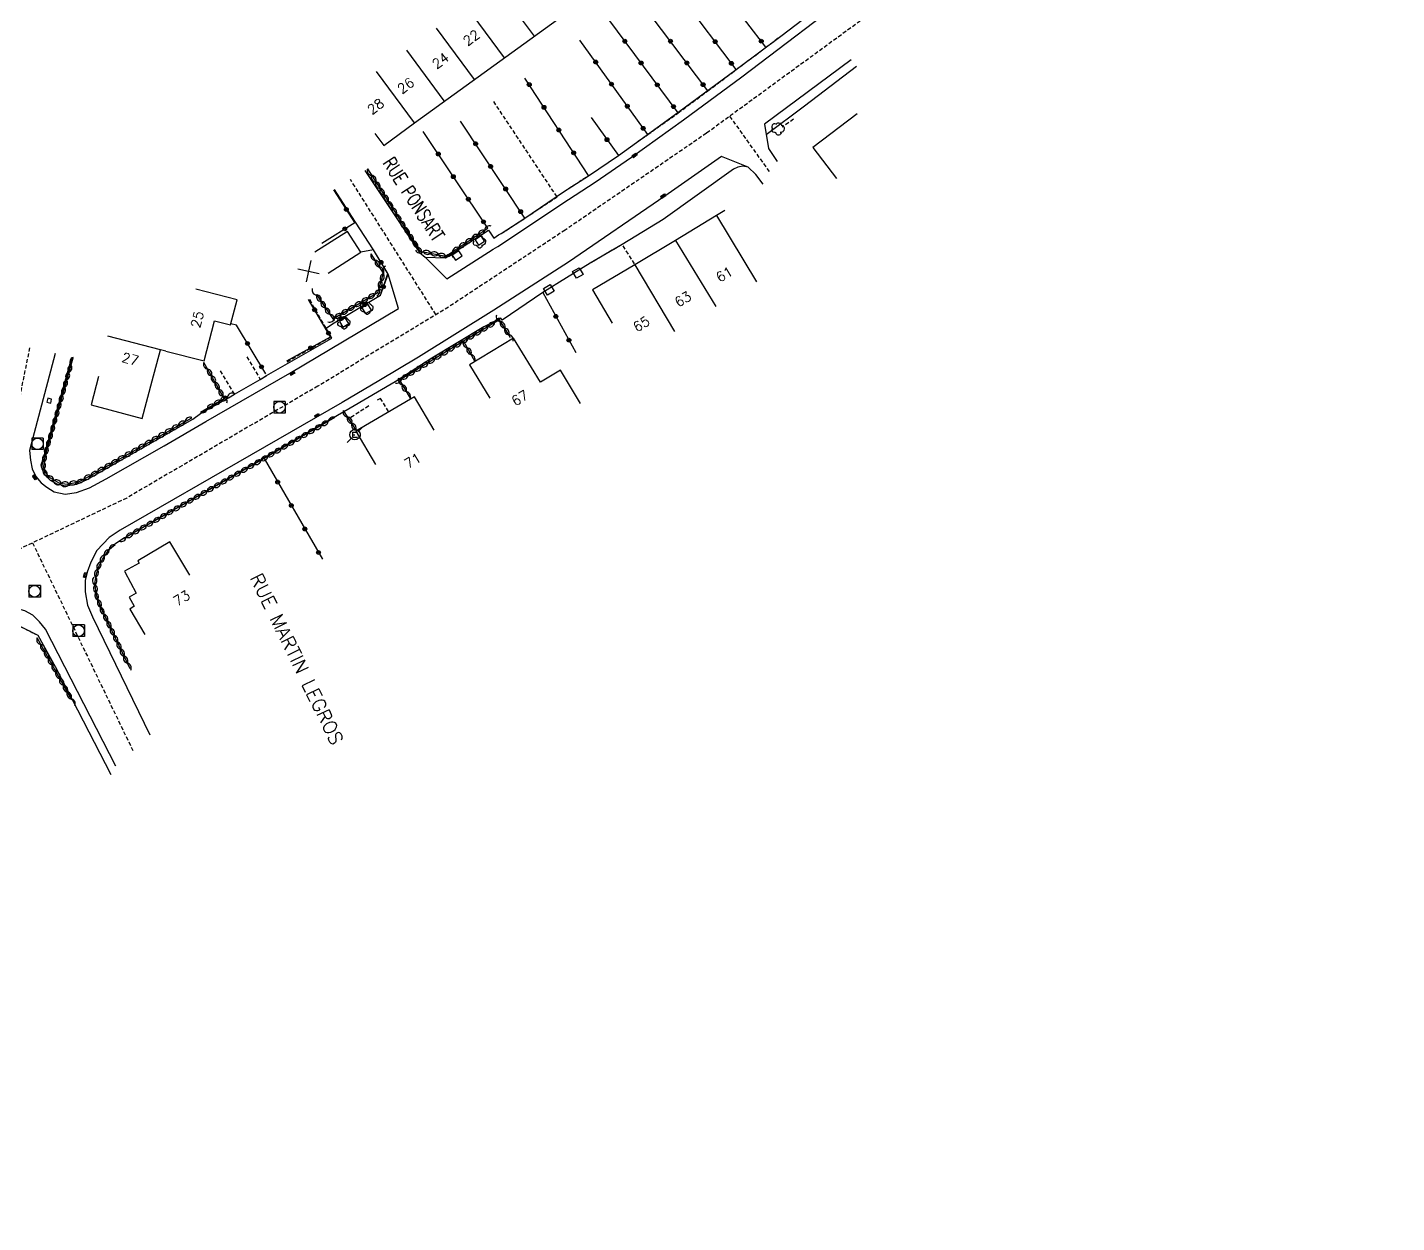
# Model space of a CAD drawing. Header units: millimetres. Extents: x 267000 to 268000, y 124000 to 125000.
# Drawn here: x 267155.6 to 267332.1, y 124693.6 to 124847.7 of the extents above; entities that cross this region are included whole.
import ezdxf
from ezdxf.enums import TextEntityAlignment as Align

# ---------------------------------------------------------------- set-up
doc = ezdxf.new("R2010")
doc.units = ezdxf.units.MM
doc.linetypes.add('DASHED', pattern=[0.75, 0.5, -0.25])
doc.layers.get('0').update_dxf_attribs({"linetype": 'CONTINUOUS'})
for name, color, linetype in [('W0001', 6, 'DASHED'), ('W0008', 7, 'CONTINUOUS'), ('W0100', 7, 'CONTINUOUS'), ('W0112', 1, 'DASHED'), ('W0300', 7, 'CONTINUOUS'), ('W0310', 3, 'CONTINUOUS'), ('W0322', 7, 'CONTINUOUS'), ('W0400', 7, 'CONTINUOUS'), ('W0420', 7, 'CONTINUOUS'), ('W0471', 7, 'CONTINUOUS'), ('W0989', 7, 'CONTINUOUS'), ('W0991', 7, 'CONTINUOUS'), ('W1102', 7, 'CONTINUOUS')]:
    doc.layers.add(name, color=color, linetype=linetype)
doc.styles.get("Standard").update_dxf_attribs({"font": 'romans.shx', "width": 0.85})

# ---------------------------------------------------------------- blocks, each defined once
blk = doc.blocks.new('T300')
for p, q in [((-0.8, 0.51), (-0.86, 0.34)), ((-0.86, 0.34), (-0.86, 0.17)), ((-0.86, 0.17), (-0.74, 0.06)), ((-0.69, 0.63), (-0.8, 0.51)), ((-0.8, -0.06), (-0.74, 0.06)), ((-0.74, 0.06), (-0.69, 0.11)), ((-0.57, 0.69), (-0.69, 0.63)), ((-0.46, 0.69), (-0.57, 0.69)), ((-0.29, 0.63), (-0.46, 0.69)), ((-0.29, 0.63), (-0.17, 0.74)), ((-0.23, 0.57), (-0.29, 0.63)), ((-0.17, 0.74), (-0.06, 0.8)), ((-0.06, 0.8), (0.06, 0.8)), ((0.06, 0.8), (0.23, 0.74)), ((0.23, 0.74), (0.34, 0.63)), ((0.34, 0.63), (0.4, 0.51)), ((0.46, 0.46), (0.34, 0.46)), ((0.4, 0.51), (0.4, 0.46)), ((0.57, 0.4), (0.46, 0.46)), ((0.57, 0.4), (0.69, 0.29)), ((0.69, 0.29), (0.74, 0.17)), ((0.74, 0.06), (0.69, -0.17)), ((0.74, 0.17), (0.74, 0.06)), ((-0.8, -0.17), (-0.8, -0.06)), ((-0.8, -0.23), (-0.8, -0.17)), ((-0.74, -0.34), (-0.8, -0.23)), ((-0.69, -0.4), (-0.74, -0.34)), ((-0.51, -0.46), (-0.69, -0.4)), ((-0.4, -0.46), (-0.51, -0.46)), ((-0.4, -0.46), (-0.34, -0.46)), ((-0.34, -0.46), (-0.34, -0.4)), ((-0.34, -0.51), (-0.34, -0.46)), ((-0.29, -0.63), (-0.34, -0.51)), ((-0.17, -0.74), (-0.29, -0.63)), ((-0.06, -0.8), (-0.17, -0.74)), ((0.06, -0.8), (-0.06, -0.8)), ((0.17, -0.74), (0.06, -0.8)), ((0.23, -0.69), (0.17, -0.74)), ((0.29, -0.46), (0.23, -0.46)), ((0.29, -0.63), (0.23, -0.69)), ((0.46, -0.4), (0.29, -0.46)), ((0.34, -0.51), (0.29, -0.63)), ((0.34, -0.51), (0.34, -0.46)), ((0.57, -0.34), (0.46, -0.4)), ((0.63, -0.29), (0.57, -0.34)), ((0.69, -0.17), (0.63, -0.29))]:
    blk.add_line(p, q)
blk = doc.blocks.new('T400')
for p, q in [((-0.15, 0.3), (0.15, 0.3)), ((-0.15, -0.25), (-0.15, 0.3)), ((-0.15, 0.15), (0.15, 0.15)), ((-0.15, 0), (0.15, 0)), ((0.15, 0.3), (0.15, -0.25)), ((-0.15, -0.15), (0.15, -0.15)), ((-0.15, -0.25), (-0.15, -0.3)), ((-0.15, -0.3), (0.15, -0.3)), ((0.15, -0.3), (0.15, -0.25))]:
    blk.add_line(p, q)
blk = doc.blocks.new('t112o')
at = {"color": 0, "linetype": 'Continuous'}
for p, q in [((-0.5, 0.5), (0.5, 0.5)), ((-0.5, -0.5), (-0.5, 0.5)), ((0.5, 0.5), (0.5, -0.5)), ((0.5, -0.5), (-0.5, -0.5))]:
    blk.add_line(p, q, dxfattribs=at)
blk = doc.blocks.new('T471')
for p, q in [((-0.333334, 0.333334), (-0.333334, -0.333334)), ((-0.333334, 0.333334), (0.333334, 0.333334)), ((-0.333334, 0), (0, 0)), ((0.500001, 0.500001), (1.000002, 1.000002)), ((-0.500001, -0.500001), (-1.000002, -1.000002)), ((-0.333334, -0.333334), (0.333334, -0.333334))]:
    blk.add_line(p, q)
blk.add_ellipse((0, 0), major_axis=(0.471405, 0.471405), ratio=1, start_param=5.4977871438, end_param=11.780972451)
blk = doc.blocks.new('T420')
for p, q in [((0.75, 0.75), (-0.75, 0.75)), ((-0.75, 0.75), (-0.75, -0.75)), ((0.75, 0.75), (0.75, -0.75)), ((0.75, -0.75), (-0.75, -0.75))]:
    blk.add_line(p, q)
blk.add_ellipse((0, 0), major_axis=(-0.53, 0.53), ratio=1, start_param=3.926991, end_param=10.210176)
blk = doc.blocks.new('t310o')
at = {"color": 0, "linetype": 'Continuous'}
for centre, start, end in [((-0.5, 0.38), 216.8699, 323.1304), ((0.5, -0.37), 36.8699, 143.1303)]:
    blk.add_arc(centre, 0.625, start, end, dxfattribs=at)
blk = doc.blocks.new('t991o')
at = {"color": 0, "linetype": 'Continuous'}
for p, q in [((-1, 1), (1, -1)), ((-1, -1), (1, 1))]:
    blk.add_line(p, q, dxfattribs=at)
blk = doc.blocks.new('t322o')
at = {"color": 0, "linetype": 'Continuous'}
for radius in [0.25, 0.15]:
    blk.add_circle((0, 0), radius, dxfattribs=at)

msp = doc.modelspace()

# ---------------------------------------------------------------- linework, layer by layer
at = {"layer": 'W0001'}
for points in [[(267339.73, 124907.63), (267323.99, 124896.55), (267309.55, 124884.73), (267293.87, 124872.45), (267278.13, 124860.56), (267264.16, 124849.42), (267243.14, 124834.06), (267224.93, 124821.58), (267209.91, 124811.66), (267193.09, 124801.47), (267168.44, 124787.04), (267153.24, 124779.8), (267143.46, 124773.24), (267130.31, 124765.38), (267116.8, 124758.94), (267098.08, 124749.27), (267087.25, 124743.55), (267071.57, 124735.64), (267056.36, 124727.24), (267033.87, 124714.34), (267009.34, 124700.19), (267000, 124693.63)], [(267246.13, 124836.25), (267251.34, 124828.96)], [(267208.29, 124810.69), (267197.27, 124828.11)], [(267150.69, 124778.09), (267152.45, 124789.02), (267156, 124806.53)], [(267156.31, 124781.27), (267169.23, 124754.5)]]:
    msp.add_lwpolyline(points, dxfattribs=at)
at = {"layer": 'W0008'}
for points in [[(267216.26, 124819.48), (267225.38, 124825.51), (267228.79, 124827.77), (267233.5, 124831), (267240.18, 124835.79), (267247.7, 124841.36), (267262.88, 124852.91), (267269.18, 124857.77), (267266.77, 124862.58), (267265.68, 124863.87), (267260.38, 124870.6)], [(267216.36, 124820.96), (267216.71, 124821.13), (267219.76, 124823.13), (267224.71, 124826.5), (267227.96, 124828.59), (267231.8, 124831.21), (267234.12, 124832.89), (267239.46, 124836.73), (267246.96, 124842.27), (267252.71, 124846.6), (267258.5, 124850.96), (267258.31, 124851.24), (267262.07, 124854.33), (267260.94, 124855.97), (267266.38, 124860.27), (267266.73, 124862.65)], [(267261.78, 124843.52), (267250.63, 124835.23), (267251.15, 124832.08), (267252.24, 124830.41)], [(267262.46, 124842.69), (267255.76, 124837.58), (267250.84, 124833.85)], [(267250.43, 124827.52), (267249.49, 124828.77), (267248.53, 124829.71), (267245.07, 124831.09), (267237.79, 124825.94), (267225.37, 124817.45), (267215.76, 124811.28), (267206.02, 124805.21), (267200.92, 124802.14), (267196.19, 124799.34), (267184.47, 124792.6), (267167.6, 124782.92), (267166.2, 124781.95), (267164.6, 124780.28), (267163.81, 124778.77), (267163.36, 124777.48), (267163.1, 124776.39), (267163.08, 124774.96), (267163.38, 124773.25), (267164.04, 124771.71), (267171.42, 124756.52)], [(267248.53, 124829.71), (267247.82, 124829.82), (267247.18, 124829.71), (267246.64, 124829.43), (267237.57, 124822.94), (267232.29, 124819.74), (267228.18, 124817.3), (267222.05, 124813.52), (267216.81, 124809.99), (267216.65, 124810.25), (267214.45, 124809.1), (267207.75, 124805.06), (267203.05, 124802.03), (267197.22, 124798.63), (267185.08, 124791.6), (267168.15, 124781.93), (267166.9, 124781.08), (267166.03, 124780.25), (267165.31, 124779.21), (267164.81, 124778.18), (267164.51, 124777.21), (267164.31, 124776.04), (267164.52, 124774.58), (267165.12, 124772.88), (267166.47, 124770.04)], [(267199.13, 124829.27), (267206.15, 124818.68), (267206.91, 124818.08), (267209.68, 124815.31), (267215.68, 124819.13), (267216.26, 124819.48)], [(267173.27, 124793.79), (267178.63, 124796.9), (267189.45, 124803.15), (267203.46, 124811.46), (267202.14, 124815.92), (267200.23, 124819.02), (267197.94, 124822.62), (267195.21, 124826.82)], [(267206.91, 124818.08), (267209.52, 124817.99), (267215.08, 124821.56), (267215.75, 124820.55), (267216.36, 124820.96)], [(267213.79, 124819.63), (267214.56, 124820.14), (267214.12, 124820.84), (267213.34, 124820.31), (267213.79, 124819.63)], [(267210.8, 124817.7), (267211.65, 124818.27), (267211.22, 124818.9), (267210.37, 124818.34), (267210.8, 124817.7)], [(267177.95, 124797.96), (267181.57, 124799.97), (267182.35, 124800.43), (267185.66, 124802.33), (267186.47, 124802.82), (267194.89, 124807.65), (267194.77, 124807.82), (267194.13, 124808.92), (267194.96, 124809.5), (267201.16, 124813.19), (267202.14, 124815.92)], [(267198.74, 124811.56), (267199.22, 124810.82), (267199.99, 124811.28), (267199.51, 124812.05), (267198.74, 124811.56)], [(267195.85, 124809.82), (267196.31, 124809.06), (267197.08, 124809.52), (267196.61, 124810.29), (267195.85, 124809.82)], [(267159.23, 124805.67), (267155.9, 124793.15), (267156.03, 124791.92), (267156.28, 124790.82), (267156.74, 124789.82), (267157.41, 124789), (267158.16, 124788.43), (267159.12, 124787.84), (267160.5, 124787.56), (267161.98, 124787.74), (267163.64, 124788.36), (267165.78, 124789.51), (267173.27, 124793.79)], [(267161.33, 124805.11), (267157.92, 124793.04), (267157.56, 124791.79), (267157.52, 124790.83), (267157.81, 124790.14), (267158.59, 124789.35), (267159.44, 124788.88), (267160.52, 124788.63), (267162, 124788.85), (267163.35, 124789.42), (267176.98, 124797.2), (267177.95, 124797.96)], [(267158.27, 124799.9), (267158.17, 124799.41), (267158.65, 124799.25), (267158.77, 124799.8), (267158.27, 124799.9)], [(267167.04, 124752.49), (267157.98, 124770.12), (267157.2, 124771.07), (267156.37, 124771.93), (267155.33, 124772.48), (267154.38, 124772.74), (267153.45, 124772.65), (267152.53, 124772.35), (267145.51, 124768.79), (267136.07, 124764.02), (267125.24, 124758.58), (267115.84, 124753.8), (267105.99, 124748.79), (267096.16, 124743.55), (267087.24, 124738.69), (267078.35, 124733.88), (267064.29, 124726.2), (267061.14, 124724.47), (267057.46, 124722.47)], [(267166.46, 124751.34), (267159.3, 124765.18), (267157.03, 124769.3), (267154.19, 124770.74)]]:
    msp.add_lwpolyline(points, dxfattribs=at)
at = {"layer": 'W0100'}
for points in [[(267200.41, 124834.04), (267201.57, 124832.48), (267205.53, 124835.4), (267255.7, 124871.71), (267254.59, 124873.25)], [(267262.54, 124836.55), (267256.85, 124832.21), (267259.9, 124828.24)], [(267245.5, 124824.1), (267245.5, 124824.1), (267244.45, 124823.48), (267239.16, 124820.26), (267233.9, 124817.12), (267228.44, 124813.86), (267231.01, 124809.57)], [(267194.42, 124816.03), (267198.63, 124818.73), (267196.91, 124821.42), (267192.7, 124818.72)], [(267173.5, 124805.98), (267178.44, 124804.72), (267179.76, 124809.89), (267181.83, 124809.36), (267182.66, 124812.6), (267177.34, 124813.96)], [(267226.92, 124799.24), (267224.32, 124803.52), (267221.76, 124801.96), (267218.3, 124807.65), (267212.63, 124804.2), (267215.23, 124799.93)], [(267171.74, 124802.13), (267172.82, 124806.16)], [(267173.5, 124805.98), (267172.82, 124806.16)], [(267164.81, 124802.7), (267163.87, 124799.07), (267170.43, 124797.3), (267171.74, 124802.13)], [(267208.05, 124795.79), (267205.53, 124800.1), (267197.98, 124795.68), (267200.51, 124791.36)], [(267176.57, 124777.08), (267174.01, 124781.38), (267169.89, 124778.93), (267170.07, 124778.63), (267168.18, 124777.6), (267168.19, 124777.51), (267169.67, 124774.78), (267168.76, 124774.28), (267169.39, 124773.12), (267168.86, 124772.73), (267170.78, 124769.43)]]:
    msp.add_lwpolyline(points, dxfattribs=at)
at = {"layer": 'W0112'}
for p, q in [((267254.36, 124835.87), (267252.9, 124834.85)), ((267224.71, 124826.5), (267227.94, 124828.61)), ((267215.08, 124821.56), (267215.75, 124820.55)), ((267199.64, 124798.91), (267197.04, 124797.25))]:
    msp.add_line(p, q, dxfattribs=at)
for points in [[(267234.12, 124832.89), (267235.57, 124833.89), (267239.49, 124836.69), (267243.31, 124839.53), (267246.96, 124842.27), (267250.81, 124845.15), (267252.71, 124846.6)], [(267216.71, 124821.13), (267219.76, 124823.13), (267223.89, 124825.87), (267215.59, 124838.36)], [(267233.89, 124817.22), (267232.29, 124819.74), (267228.18, 124817.3)], [(267189.1, 124804.62), (267194.77, 124807.82), (267194.13, 124808.92), (267192, 124812.67)], [(267183.92, 124805.25), (267185.66, 124802.33), (267186.47, 124802.82)], [(267181.57, 124799.97), (267182.35, 124800.43), (267180.43, 124803.6)], [(267202.17, 124798.19), (267201.16, 124799.89), (267200.62, 124799.58)], [(267157.03, 124769.3), (267154.19, 124770.74), (267144.03, 124765.55), (267144.71, 124764.22)]]:
    msp.add_lwpolyline(points, dxfattribs=at)
at = {"layer": 'W0310'}
for p, q in [((267211.84, 124807.27), (267213.28, 124804.66)), ((267181.01, 124799.87), (267178.39, 124804.53)), ((267198, 124795.8), (267196.36, 124798.34)), ((267161.39, 124760.98), (267156.9, 124769.03))]:
    msp.add_line(p, q, dxfattribs=at)
for points in [[(267199.46, 124829.48), (267206.2, 124818.88), (267209.58, 124818.23), (267214.97, 124821.82)], [(267192.89, 124813.26), (267195.02, 124810.13), (267200.8, 124813.54), (267201.54, 124816.03), (267199.95, 124818.52)], [(267217.91, 124807.74), (267216.47, 124810.02), (267211.84, 124807.27), (267203.61, 124802.25), (267204.95, 124799.9)], [(267161.49, 124805.06), (267158.05, 124793.05), (267157.82, 124791.98), (267157.71, 124791.03), (267157.9, 124790.37), (267158.57, 124789.66), (267159.8, 124788.96), (267160.8, 124788.83), (267162.22, 124789.12), (267163.97, 124790.02), (267176.83, 124797.4)], [(267177.95, 124798.09), (267181.01, 124799.87), (267181.47, 124800.09)], [(267195.27, 124797.43), (267186.14, 124792.13), (267167.99, 124781.77)], [(267166.96, 124781), (267166.03, 124780.25), (267165.31, 124779.21), (267164.81, 124778.18), (267164.51, 124777.21), (267164.31, 124776.04), (267164.52, 124774.58), (267165.12, 124772.88), (267168.85, 124765.06)]]:
    msp.add_lwpolyline(points, dxfattribs=at)
at = {"layer": 'W0322'}
for p, q in [((267250.81, 124845.15), (267241.7, 124857.07)), ((267246.96, 124842.27), (267237.97, 124854.28)), ((267243.31, 124839.53), (267234.31, 124851.53)), ((267239.49, 124836.69), (267230.55, 124848.74)), ((267235.57, 124833.89), (267226.84, 124846.08)), ((267227.94, 124828.61), (267219.76, 124841.18)), ((267228.28, 124836.08), (267231.8, 124831.21)), ((267214.97, 124821.82), (267206.65, 124834.3)), ((267219.76, 124823.13), (267211.46, 124835.62)), ((267222.05, 124813.52), (267226.3, 124805.79)), ((267186.14, 124792.13), (267193.66, 124779.15))]:
    msp.add_line(p, q, dxfattribs=at)
for points in [[(267193.59, 124819.88), (267197.82, 124822.55), (267195.15, 124826.78)], [(267194.96, 124809.5), (267201.16, 124813.19), (267202.09, 124815.98), (267200.23, 124819.02), (267198.63, 124818.73)], [(267189.07, 124804.71), (267194.72, 124807.82), (267191.87, 124812.63)], [(267186.36, 124803.04), (267182.6, 124809.32), (267181.87, 124809.5)]]:
    msp.add_lwpolyline(points, dxfattribs=at)
at = {"layer": 'W1102'}
for p, q in [((267220.97, 124846.57), (267216.08, 124853.2)), ((267217.11, 124843.78), (267212.22, 124850.4)), ((267213.25, 124840.98), (267208.36, 124847.6)), ((267209.36, 124838.23), (267204.52, 124844.79)), ((267205.53, 124835.4), (267200.65, 124842.01)), ((267244.45, 124823.48), (267249.59, 124814.9)), ((267239.16, 124820.26), (267244.36, 124811.72)), ((267233.9, 124817.12), (267239.02, 124808.53)), ((267172.82, 124806.16), (267166, 124807.91))]:
    msp.add_line(p, q, dxfattribs=at)

# ---------------------------------------------------------------- block references
at = {"layer": 'W0112'}
for p, rotation in [((267226.56, 124816.05), 300.1296240415011), ((267222.83, 124813.89), 30.1692035682741)]:
    msp.add_blockref('t112o', p, dxfattribs=dict(at, rotation=rotation))
at = {"layer": 'W0300'}
for p in [(267252.41, 124834.61), (267213.92, 124820.06), (267199.43, 124811.51), (267196.46, 124809.63)]:
    msp.add_blockref('T300', p, dxfattribs=at)
at = {"layer": 'W0310'}
for p, rotation in [((267200, 124828.64), 302.4272063187458), ((267200.53, 124827.79), 302.4272063187458), ((267201.07, 124826.95), 302.4272063187458), ((267201.61, 124826.11), 302.4272063187458), ((267202.14, 124825.26), 302.4272063187458), ((267202.68, 124824.42), 302.4272063187458), ((267203.21, 124823.57), 302.4272063187458), ((267203.75, 124822.73), 302.4272063187458), ((267204.29, 124821.88), 302.4272063187458), ((267204.82, 124821.04), 302.4272063187458), ((267214.57, 124821.55), 33.70233800584672), ((267205.36, 124820.2), 302.4272063187458), ((267205.9, 124819.35), 302.4272063187458), ((267211.24, 124819.33), 33.70233800584672), ((267212.07, 124819.88), 33.70233800584672), ((267212.9, 124820.44), 33.70233800584672), ((267213.73, 124820.99), 33.70233800584672), ((267200.49, 124817.68), 122.5173061828065), ((267206.63, 124818.8), 349.0680369307465), ((267207.61, 124818.61), 349.0680369307465), ((267208.59, 124818.42), 349.0680369307465), ((267209.57, 124818.23), 349.0680369307465), ((267210.41, 124818.77), 33.70233800584672), ((267201.02, 124816.83), 122.5173061828065), ((267201.52, 124815.98), 73.47443657322233), ((267200.95, 124814.07), 73.47443657322233), ((267201.24, 124815.03), 73.47443657322233), ((267192.92, 124813.22), 304.2147010532615), ((267193.48, 124812.39), 304.2147010532615), ((267198.69, 124812.29), 30.58924139939731), ((267199.55, 124812.8), 30.58924139939731), ((267200.41, 124813.31), 30.58924139939731), ((267194.04, 124811.56), 304.2147010532615), ((267194.6, 124810.74), 304.2147010532615), ((267196.1, 124810.77), 30.58924139939731), ((267196.96, 124811.28), 30.58924139939731), ((267197.82, 124811.79), 30.58924139939731), ((267195.24, 124810.26), 30.58924139939731), ((267214.99, 124809.14), 210.7557541699863), ((267215.85, 124809.65), 210.7557541699863), ((267216.62, 124809.78), 122.4108826820274), ((267217.15, 124808.94), 122.4108826820274), ((267211.55, 124807.09), 211.3900960097419), ((267212.41, 124807.61), 210.7557541699863), ((267213.27, 124808.12), 210.7557541699863), ((267214.13, 124808.63), 210.7557541699863), ((267217.69, 124808.09), 122.4108826820274), ((267208.99, 124805.53), 211.3900960097419), ((267209.85, 124806.05), 211.3900960097419), ((267210.7, 124806.57), 211.3900960097419), ((267212.31, 124806.41), 298.8993719118905), ((267212.79, 124805.54), 298.8993719118905), ((267160.97, 124803.25), 253.9951947777529), ((267161.25, 124804.21), 253.9951947777529), ((267178.88, 124803.66), 119.2772361056067), ((267205.58, 124803.45), 211.3900960097419), ((267206.43, 124803.97), 211.3900960097419), ((267207.29, 124804.49), 211.3900960097419), ((267208.14, 124805.01), 211.3900960097419), ((267160.42, 124801.33), 253.9951947777529), ((267160.7, 124802.29), 253.9951947777529), ((267179.37, 124802.79), 119.2772361056067), ((267179.86, 124801.92), 119.2772361056067), ((267203.87, 124802.41), 211.3900960097419), ((267203.96, 124801.64), 299.6527024625904), ((267204.73, 124802.93), 211.3900960097419), ((267160.15, 124800.37), 253.9951947777529), ((267180.35, 124801.04), 119.2772361056067), ((267180.84, 124800.17), 119.2772361056067), ((267181.43, 124800.06), 25.30876614844131), ((267204.45, 124800.77), 299.6527024625904), ((267159.6, 124798.45), 253.9951947777529), ((267159.87, 124799.41), 253.9951947777529), ((267178.82, 124798.59), 30.2308014694404), ((267179.68, 124799.09), 30.2308014694404), ((267180.54, 124799.6), 30.2308014694404), ((267159.04, 124796.52), 253.9951947777529), ((267159.32, 124797.49), 253.9951947777529), ((267175.1, 124796.41), 29.86658517320937), ((267175.96, 124796.91), 29.86658517320937), ((267193.54, 124796.42), 210.103686284108), ((267194.41, 124796.93), 210.103686284108), ((267196.9, 124797.5), 122.8547274565687), ((267197.44, 124796.66), 122.8547274565687), ((267158.49, 124794.6), 253.9951947777529), ((267158.77, 124795.56), 253.9951947777529), ((267172.5, 124794.92), 29.86658517320937), ((267173.36, 124795.41), 29.86658517320937), ((267174.23, 124795.91), 29.86658517320937), ((267190.95, 124794.92), 210.103686284108), ((267191.81, 124795.42), 210.103686284108), ((267192.68, 124795.92), 210.103686284108), ((267197.99, 124795.82), 122.8547274565687), ((267157.97, 124792.67), 258.0145858808622), ((267158.22, 124793.64), 253.9951947777529), ((267169.03, 124792.92), 29.86658517320937), ((267169.89, 124793.42), 29.86658517320937), ((267170.76, 124793.92), 29.86658517320937), ((267171.63, 124794.42), 29.86658517320937), ((267187.48, 124792.91), 210.103686284108), ((267188.35, 124793.41), 210.103686284108), ((267189.22, 124793.92), 210.103686284108), ((267190.08, 124794.42), 210.103686284108), ((267157.79, 124791.69), 263.1121398375493), ((267166.43, 124791.43), 29.86658517320937), ((267167.29, 124791.93), 29.86658517320937), ((267168.16, 124792.43), 29.86658517320937), ((267184.88, 124791.42), 209.7149589916816), ((267185.75, 124791.91), 209.7149589916816), ((267186.62, 124792.41), 210.103686284108), ((267157.8, 124790.71), 286.1996312531484), ((267158.34, 124789.9), 313.4697186016601), ((267159.15, 124789.33), 330.3755616107651), ((267162.93, 124789.49), 27.12509665362743), ((267163.82, 124789.94), 27.12509665362743), ((267164.69, 124790.43), 29.86658517320937), ((267165.56, 124790.93), 29.86658517320937), ((267181.41, 124789.43), 209.7149589916816), ((267182.28, 124789.93), 209.7149589916816), ((267183.15, 124790.43), 209.7149589916816), ((267184.02, 124790.92), 209.7149589916816), ((267160.06, 124788.93), 352.3342747349198), ((267161.04, 124788.88), 11.73756300178951), ((267162.02, 124789.08), 11.73756300178951), ((267178.81, 124787.95), 209.7149589916816), ((267179.67, 124788.44), 209.7149589916816), ((267180.54, 124788.94), 209.7149589916816), ((267175.33, 124785.96), 209.7149589916816), ((267176.2, 124786.46), 209.7149589916816), ((267177.07, 124786.96), 209.7149589916816), ((267177.94, 124787.45), 209.7149589916816), ((267172.73, 124784.48), 209.7149589916816), ((267173.59, 124784.97), 209.7149589916816), ((267174.46, 124785.47), 209.7149589916816), ((267169.25, 124782.49), 209.7149589916816), ((267170.12, 124782.99), 209.7149589916816), ((267170.99, 124783.49), 209.7149589916816), ((267171.86, 124783.98), 209.7149589916816), ((267166.18, 124780.37), 219.0891795780686), ((267168.38, 124782), 209.7149589916816), ((267165.07, 124778.72), 244.0163848621934), ((267165.57, 124779.58), 235.1674330511564), ((267164.44, 124776.83), 260.4504213774208), ((267164.69, 124777.8), 252.6325508605224), ((267164.34, 124775.85), 278.300347147877), ((267164.48, 124774.86), 278.300347147877), ((267164.76, 124773.9), 289.2690505142972), ((267165.09, 124772.96), 289.2690505142972), ((267165.51, 124772.05), 295.5549643559329), ((267165.94, 124771.15), 295.5549643559329), ((267166.37, 124770.25), 295.5549643559329), ((267157.39, 124768.16), 119.1322481241064), ((267166.81, 124769.34), 295.5549643559329), ((267167.24, 124768.44), 295.5549643559329), ((267157.88, 124767.28), 119.1322481241064), ((267158.36, 124766.41), 119.1322481241064), ((267167.67, 124767.54), 295.5549643559329), ((267168.1, 124766.64), 295.5549643559329), ((267158.85, 124765.54), 119.1322481241064), ((267159.34, 124764.66), 119.1322481241064), ((267168.53, 124765.74), 295.5549643559329), ((267159.82, 124763.79), 119.1322481241064), ((267160.31, 124762.92), 119.1322481241064), ((267160.8, 124762.04), 119.1322481241064), ((267161.28, 124761.17), 119.1322481241064)]:
    msp.add_blockref('t310o', p, dxfattribs=dict(at, rotation=rotation))
at = {"layer": 'W0322'}
for p, rotation in [((267232.63, 124845.93), 126.583421135545), ((267238.51, 124845.93), 126.878300802816), ((267244.26, 124845.87), 126.821006562923), ((267250.2, 124845.94), 127.3825107138874), ((267228.88, 124843.24), 125.6069495679177), ((267234.72, 124843.12), 126.583421135545), ((267240.61, 124843.13), 126.878300802816), ((267246.36, 124843.07), 126.821006562923), ((267220.31, 124840.34), 123.0618193046066), ((267230.91, 124840.39), 125.6069495679177), ((267236.8, 124840.31), 126.583421135545), ((267242.71, 124840.33), 126.878300802816), ((267222.21, 124837.41), 123.0618193046066), ((267232.95, 124837.55), 125.6069495679177), ((267238.89, 124837.5), 126.583421135545), ((267224.12, 124834.48), 123.0618193046066), ((267234.99, 124834.7), 125.6069495679177), ((267213.4, 124832.71), 123.5809530182188), ((267230.33, 124833.24), 305.8827954910248), ((267208.59, 124831.39), 123.7017209764332), ((267226.03, 124831.54), 123.0618193046066), ((267210.53, 124828.47), 123.7017209764332), ((267215.33, 124829.79), 123.5809530182188), ((267217.27, 124826.88), 123.5809530182188), ((267212.47, 124825.56), 123.7017209764332), ((267196.75, 124824.24), 122.2748064979959), ((267219.21, 124823.96), 123.5809530182188), ((267196.55, 124821.75), 32.26289605476815), ((267214.41, 124822.65), 123.7017209764332), ((267201.21, 124817.42), 121.3633022143607), ((267201.52, 124814.27), 71.48488277212155), ((267192.65, 124811.31), 120.6683113002483), ((267199.13, 124811.98), 30.74028668361177), ((267196.12, 124810.19), 30.74028668361177), ((267223.74, 124810.46), 298.7772425484051), ((267194.44, 124808.3), 120.6683113002483), ((267225.42, 124807.39), 298.7772425484051), ((267184.01, 124806.96), 120.9315347083642), ((267192.14, 124806.4), 28.92949492306321), ((267185.81, 124803.96), 120.9315347083642), ((267187.89, 124789.1), 300.1049442995071), ((267189.65, 124786.08), 300.1049442995071), ((267191.4, 124783.05), 300.1049442995071), ((267193.16, 124780.02), 300.1049442995071)]:
    msp.add_blockref('t322o', p, dxfattribs=dict(at, rotation=rotation))
at = {"layer": 'W0400'}
for p, rotation in [((267233.88, 124831.21), 306.0437881617676), ((267237.56, 124825.96), 304.695153531234), ((267189.79, 124803.12), 300.0183674276091), ((267192.96, 124797.66), 299.5922963593579), ((267156.61, 124789.7), 213.3864361366812), ((267163.11, 124777.08), 166.3780354982617)]:
    msp.add_blockref('T400', p, dxfattribs=dict(at, rotation=rotation))
at = {"layer": 'W0420'}
for p in [(267188.13, 124798.75), (267156.95, 124794.03), (267156.57, 124775.02), (267162.24, 124769.93)]:
    msp.add_blockref('T420', p, dxfattribs=at)
at = {"layer": 'W0471'}
msp.add_blockref('T471', (267197.85, 124795.21), dxfattribs=at)
at = {"layer": 'W0991', "rotation": 302.6856505487789}
msp.add_blockref('t991o', (267191.88, 124816.29), dxfattribs=at)

# ---------------------------------------------------------------- texts
at = {"layer": 'W0989', "width": 0.75}
msp.add_text('RUE PONSART', height=1.75, rotation=302.8557, dxfattribs=at).set_placement((267205.42, 124825.55), align=Align.MIDDLE)
at = {"layer": 'W0989'}
msp.add_text('RUE MARTIN LEGROS', height=1.75, rotation=296.0531, dxfattribs=at).set_placement((267190.35, 124766.28), align=Align.MIDDLE)
at = {"layer": 'W0991'}
for s, rotation, p in [('22', 36.411, (267212.85, 124846.39)), ('24', 36.411, (267208.87, 124843.43)), ('26', 35.8924, (267204.4, 124840.21)), ('28', 36.411, (267200.52, 124837.54)), ('61', 31.3314, (267245.45, 124815.89)), ('63', 30.8387, (267240.12, 124812.68)), ('25', 75.6525, (267177.53, 124810.07)), ('65', 30.8957, (267234.76, 124809.48)), ('27', 345.4891, (267168.91, 124804.96)), ('67', 31.2959, (267219.1, 124799.94)), ('71', 30.3776, (267205.29, 124791.85)), ('73', 30.7241, (267175.53, 124774.14))]:
    msp.add_text(s, height=1.25, rotation=rotation, dxfattribs=at).set_placement(p, align=Align.MIDDLE)

doc.saveas('drawing.dxf')
